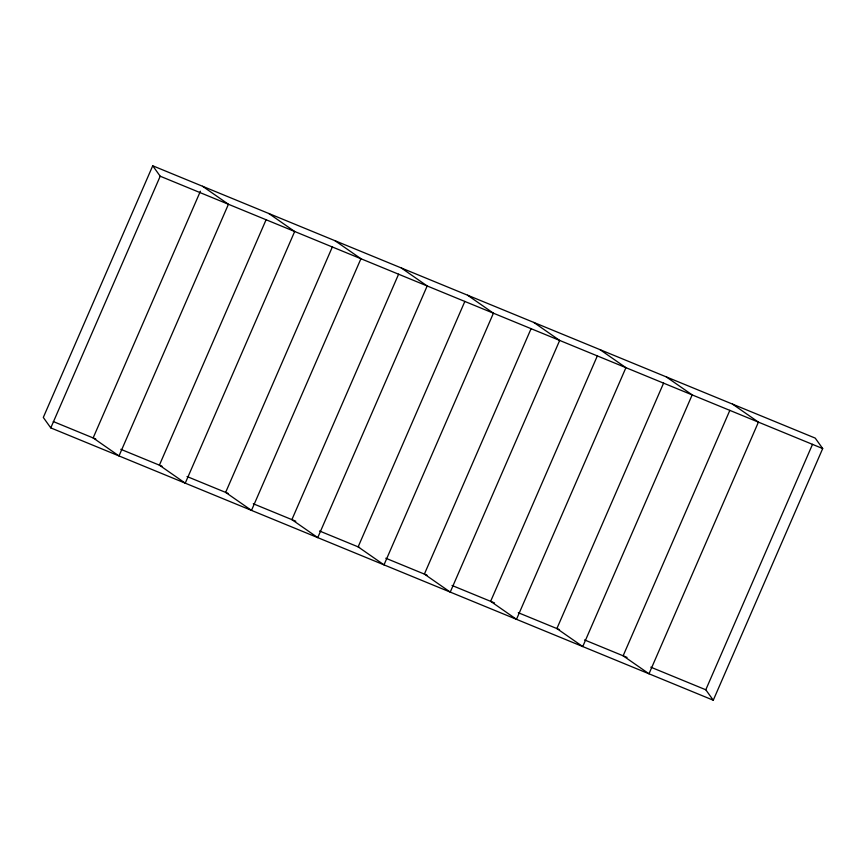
<?xml version="1.0" encoding="UTF-8"?>
<svg xmlns="http://www.w3.org/2000/svg" width="866" height="866" viewBox="0 0 866 866"><rect width="100%" height="100%" fill="white"/><g stroke="black" fill="none" stroke-linecap="round" stroke-linejoin="round"><path stroke-width="1.3" d="M152.73 165.785L43.3 417.444L50.78 427.891L713.27 700.215L822.7 448.556L815.22 438.109L152.73 165.785L160.21 176.22L822.7 448.556M50.78 427.891L160.21 176.22M200.403 191.224L93.138 437.925L118.999 455.927L228.429 204.268L202.557 186.266M266.111 219.704L159.387 465.161L185.248 483.163L294.678 231.503L268.806 213.501M332.36 246.929L225.636 492.397L251.497 510.399L360.927 258.728L335.055 240.737M398.609 274.165L291.885 519.632L317.746 537.624L427.176 285.964L401.304 267.962M464.858 301.4L358.134 546.868L383.995 564.859L493.425 313.2L467.553 295.198M531.107 328.636L424.383 574.093L450.244 592.095L559.674 340.435L533.802 322.433M597.356 355.861L490.632 601.329L516.493 619.331L625.923 367.671L600.051 349.669M663.605 383.097L556.881 628.564L582.742 646.566L692.172 394.896L666.3 376.905M729.854 410.332L623.13 655.8L648.991 673.791L758.421 422.132L732.549 404.13M713.27 700.215L705.79 689.78L812.524 444.312M53.302 421.558L95.801 439.03M120.796 449.302L162.05 466.254M187.045 476.538L228.299 493.49M253.294 503.763L295.793 521.235M319.543 530.999L359.542 547.442M385.792 558.234L427.046 575.186M452.041 585.47L494.54 602.942M518.29 612.706L559.544 629.658M584.539 639.931L627.038 657.402M650.788 667.166L705.79 689.78"/></g></svg>
